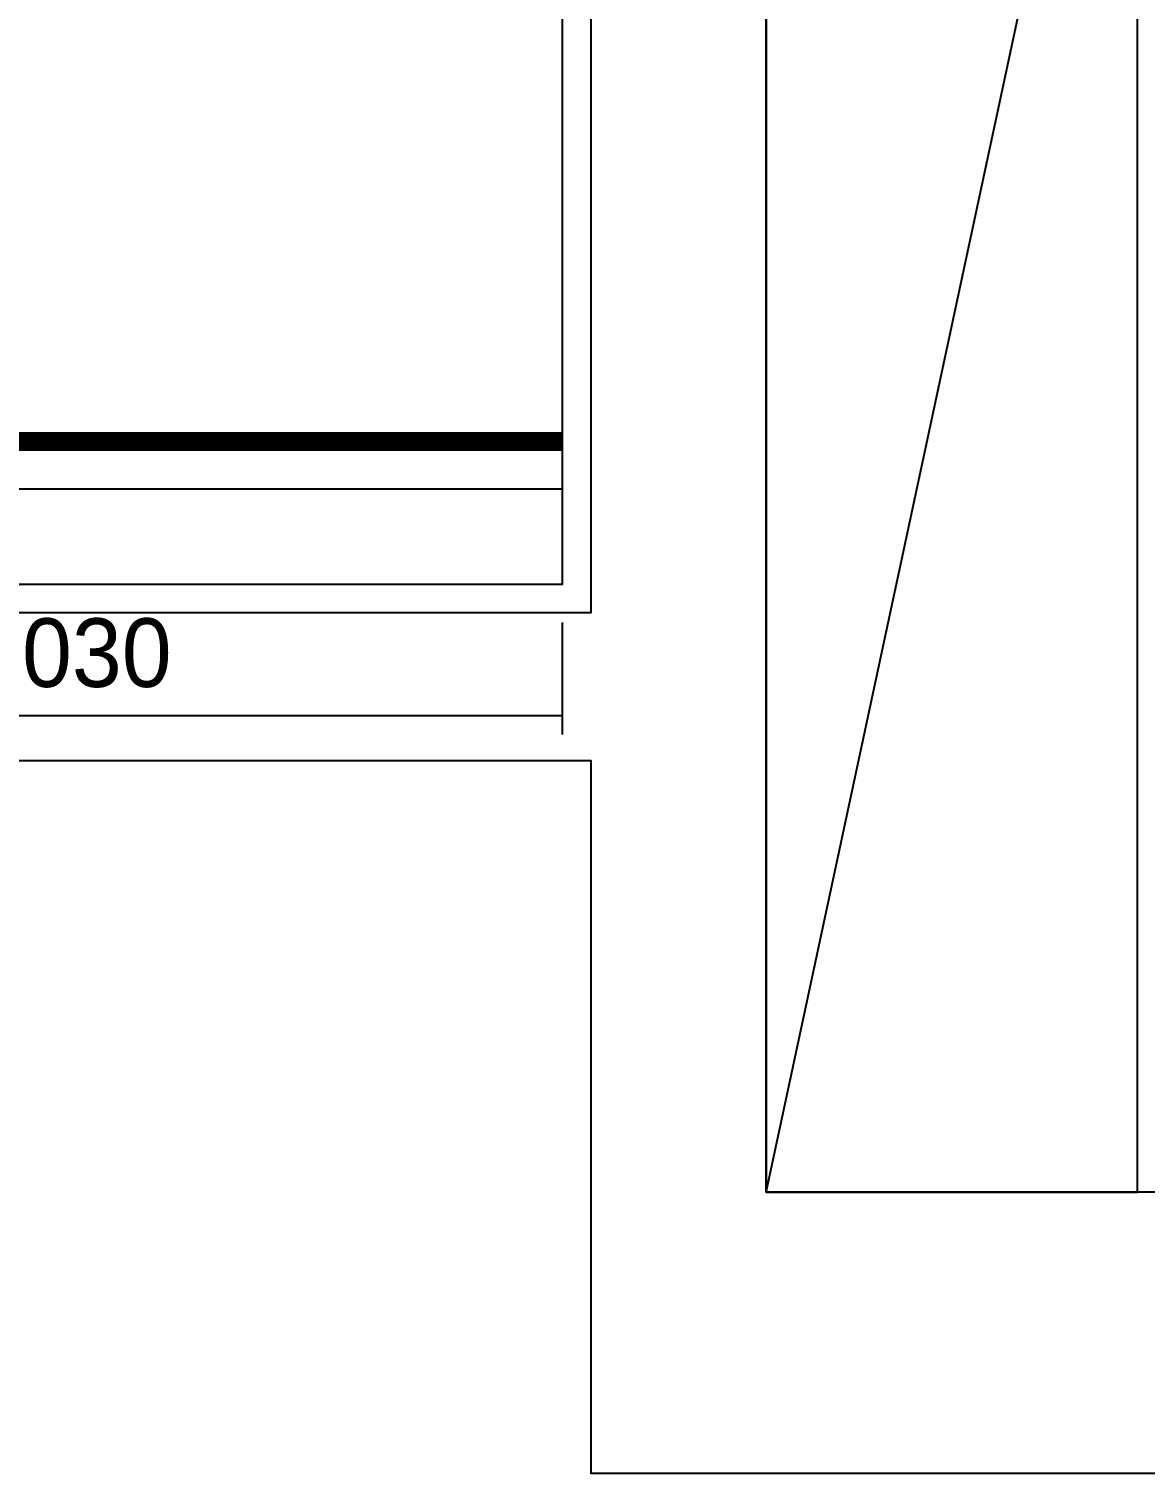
# Model space of a CAD drawing. Header units: millimetres. Extents: x 346859 to 753976, y -86090 to 5333.
# Drawn here: x 428538 to 429710, y -20977 to -19461 of the extents above; entities that cross this region are included whole.
import ezdxf

# ---------------------------------------------------------------- set-up
doc = ezdxf.new("R2010")
doc.units = ezdxf.units.MM
doc.header["$LTSCALE"] = 60
doc.linetypes.add('HID', pattern=[2.5, 1.5, -1])
for name, color, linetype in [('06-FUR', 6, 'Continuous'), ('07-DIM WAL', 5, 'Continuous'), ('2CONTINUOUS', 2, 'Continuous'), ('3.기호.계단선', 30, 'Continuous'), ('ac-wall-fin', 3, 'Continuous'), ('CEIL-LIGHT', 7, 'Continuous')]:
    doc.layers.add(name, color=color, linetype=linetype)
doc.styles.add('YOURNAME', font='HY울릉도M.TTF')
doc.dimstyles.new('40', dxfattribs={"dimscale": 40, "dimtxt": 1.8, "dimasz": 0.9, "dimexe": 0.5, "dimexo": 1, "dimgap": 0.7, "dimtad": 1, "dimdec": 0, "dimzin": 0, "dimdsep": 46, "dimtxsty": 'YOURNAME', "dimblk": 'NONE', "dimcen": 0, "dimclrd": 1, "dimclre": 1, "dimclrt": 7, "dimadec": 0, "dimazin": 0, "dimtfac": 1, "dimtdec": 0, "dimtix": 1, "dimtmove": 2, "dimatfit": 3, "dimldrblk": 'NONE', "dimfxl": 1, "dimtolj": 1, "dimtzin": 0, "dimarcsym": 0})

# ---------------------------------------------------------------- blocks, each defined once
blk = doc.blocks.new('VUSAUSEH')
at = {"layer": '2CONTINUOUS'}
for points in [[(403947.2, 36495.2), (403512.2, 36495.2), (403512.2, 38315.2), (403918.2, 38315.2), (403918.2, 38415.2), (403528.2, 38415.2), (403528.2, 38880.2), (403328.2, 38880.2), (403328.2, 37103.2), (402138.2, 37103.2), (402138.2, 38033.2), (401638.2, 38033.2), (401638.2, 39583.2)], [(401508.2, 44145.2), (401508.2, 36948.2), (403328.2, 36948.2), (403328.2, 36200.2), (403947.2, 36200.2), (403947.2, 36495.2)]]:
    blk.add_lwpolyline(points, dxfattribs=at)
blk = doc.blocks.new('cjswjdeh')
at = {"layer": '06-FUR', "color": 8}
blk.add_line((429312.2, 36495.2), (429702.2, 38315.2), dxfattribs=at)
blk.add_lwpolyline([(429702.2, 38315.2), (429312.2, 38315.2), (429312.2, 36495.2), (429702.2, 36495.2)], close=True, dxfattribs=at)
at = {"layer": 'ac-wall-fin', "color": 8}
blk.add_lwpolyline([(429098.2, 38880.2), (429098.2, 37133.2), (427968.2, 37133.2), (427968.2, 38063.2), (427468.2, 38063.2), (427468.2, 39553.2), (429128.2, 39553.2)], dxfattribs=at)
blk.add_blockref('VUSAUSEH', (25800, 0))
blk = doc.blocks.new('*D87')
at = {"layer": '07-DIM WAL', "color": 1, "lineweight": -2, "transparency": 16777216}
for p, q in [((428068.2, -20084.4), (428068.2, -20202.1)), ((429098.2, -20084.4), (429098.2, -20202.1)), ((428068.2, -20182.1), (429098.2, -20182.1))]:
    blk.add_line(p, q, dxfattribs=at)
at = {"layer": 'Defpoints', "color": 0, "transparency": 16777216}
for p in [(428068.2, -20044.4), (429098.2, -20044.4), (429098.2, -20182.1)]:
    blk.add_point(p, dxfattribs=at)
at = {"layer": '07-DIM WAL', "color": 7, "transparency": 16777216, "insert": (428583.2, -20116.6), "char_height": 72, "attachment_point": 5, "style": 'YOURNAME'}
blk.add_mtext('\\A1;1030', dxfattribs=at)
blk = doc.blocks.new('_None')

msp = doc.modelspace()

# ---------------------------------------------------------------- linework, layer by layer
at = {"layer": '3.기호.계단선', "color": 10, "linetype": 'HID', "const_width": 20}
msp.add_lwpolyline([(429098.2, -19894.4), (428068.2, -19894.4)], dxfattribs=at)
at = {"layer": 'CEIL-LIGHT'}
msp.add_lwpolyline([(429098.2, -19944.4), (428068.2, -19944.4)], dxfattribs=at)

# ---------------------------------------------------------------- block references
msp.add_blockref('cjswjdeh', (0, -57177.6))

# ---------------------------------------------------------------- dimensions: what is measured, and where the dimension line sits
at = {"layer": '07-DIM WAL'}
dim = msp.add_linear_dim(base=(429098.2, -20182.1), p1=(428068.2, -20044.4), p2=(429098.2, -20044.4), dimstyle='40', dxfattribs=at)
dim.commit()
dim.dimension.update_dxf_attribs({"geometry": '*D87', "text_midpoint": (428583.2, -20116.6)})

doc.saveas('drawing.dxf')
